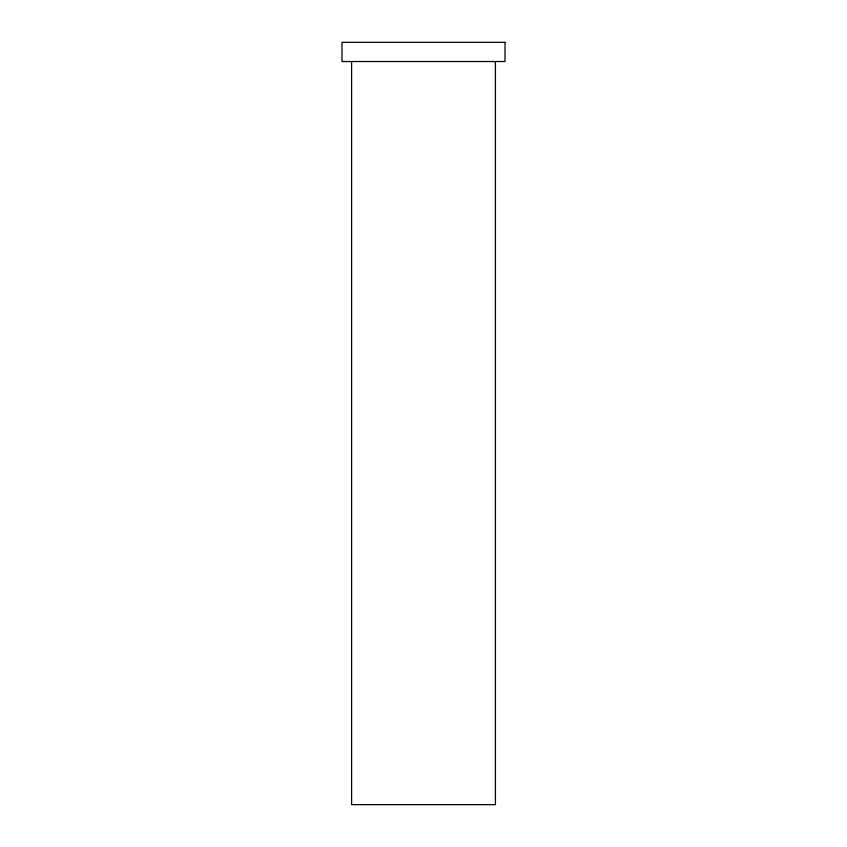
<?xml version="1.0" encoding="UTF-8"?>
<svg xmlns="http://www.w3.org/2000/svg" width="847" height="847" viewBox="0 0 847 847"><rect width="100%" height="100%" fill="white"/><g stroke="black" fill="none" stroke-linecap="round" stroke-linejoin="round"><path stroke-width="1.27" d="M495.41 61.524L495.41 804.65L351.59 804.65L351.59 61.524M505.003 42.35L341.997 42.35L341.997 61.524L505.003 61.524L505.003 42.35"/></g></svg>
